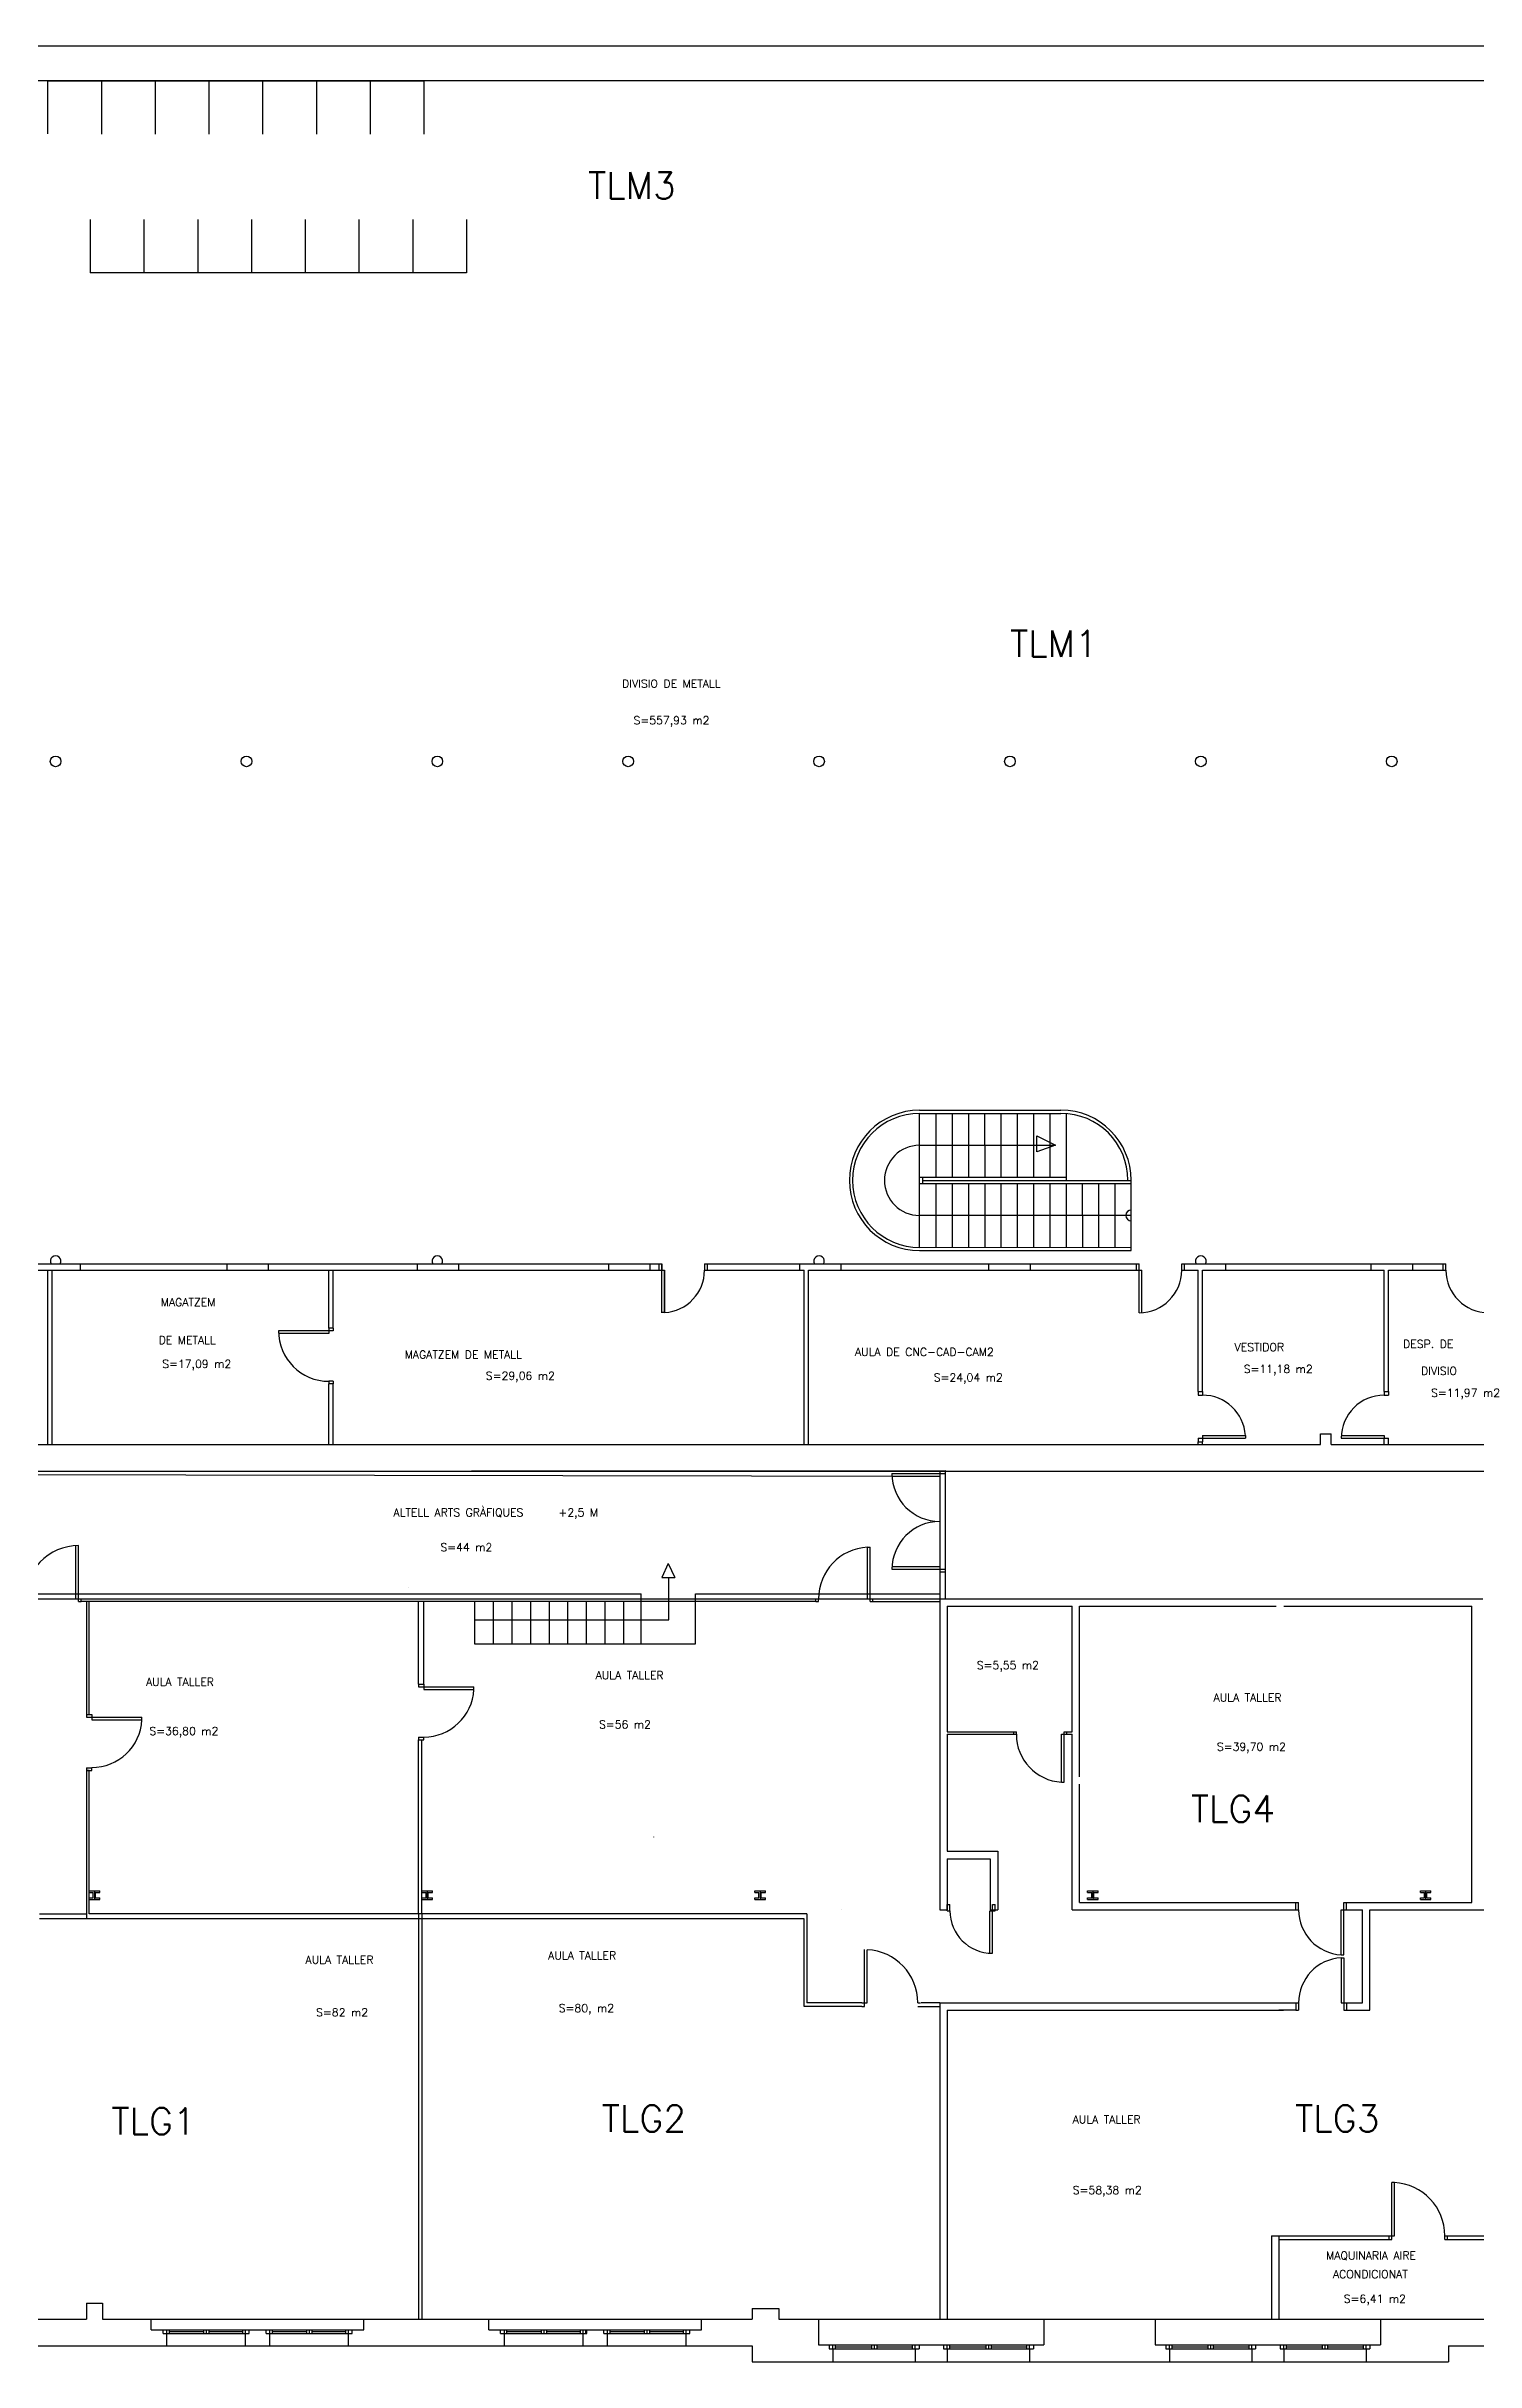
# Model space of a CAD drawing. Extents: x 188 to 272, y -39 to 198.
# Drawn here: x 207.06 to 233.94, y -36.24 to 7.31 of the extents above; entities that cross this region are included whole.
import ezdxf

# ---------------------------------------------------------------- set-up
doc = ezdxf.new("R2010")
doc.units = 0
doc.header["$MEASUREMENT"] = 0
for name, color, linetype in [('ESCA', 4, 'CONTINUOUS'), ('MURO', 1, 'CONTINUOUS'), ('PILAR', 6, 'CONTINUOUS'), ('PUER', 5, 'CONTINUOUS'), ('SUP', 7, 'CONTINUOUS'), ('TABI', 3, 'CONTINUOUS'), ('TEXT', 7, 'CONTINUOUS'), ('VENT', 2, 'CONTINUOUS')]:
    doc.layers.add(name, color=color, linetype=linetype)
doc.styles.add('SIMPLEX', font='simplex.shx')
doc.styles.add('SIMPLEX8', font='simplex.shx')

msp = doc.modelspace()

# ---------------------------------------------------------------- linework, layer by layer
at = {"layer": 'ESCA'}
for p, q in [((223.48, -12.703), (226.14, -12.702)), ((223.48, -12.763), (226.14, -12.762)), ((223.481, -15.283), (223.48, -12.763)), ((223.787, -12.763), (223.787, -13.963)), ((224.093, -12.763), (224.093, -13.963)), ((224.399, -12.763), (224.399, -13.963)), ((224.705, -12.763), (224.706, -13.963)), ((225.011, -12.763), (225.012, -13.963)), ((225.317, -12.763), (225.318, -13.963)), ((225.624, -12.763), (225.624, -13.963)), ((225.93, -12.763), (225.93, -13.963)), ((226.236, -12.766), (226.236, -14.022)), ((223.481, -13.363), (226.036, -13.363)), ((225.689, -13.186), (226.036, -13.363)), ((225.689, -13.483), (225.689, -13.186)), ((226.036, -13.363), (225.689, -13.483)), ((223.481, -13.963), (226.236, -13.962)), ((223.481, -14.083), (227.461, -14.082)), ((223.541, -14.083), (223.541, -13.963)), ((223.541, -14.023), (227.461, -14.022)), ((223.787, -14.083), (223.787, -15.283)), ((224.093, -14.083), (224.094, -15.283)), ((224.399, -14.083), (224.4, -15.283)), ((224.706, -14.083), (224.706, -15.283)), ((225.012, -14.083), (225.012, -15.283)), ((225.318, -14.083), (225.318, -15.283)), ((225.624, -14.083), (225.624, -15.283)), ((225.93, -14.083), (225.931, -15.283)), ((226.236, -14.082), (226.237, -15.282)), ((226.542, -14.082), (226.543, -15.282)), ((226.849, -14.082), (226.849, -15.282)), ((227.155, -14.082), (227.155, -15.282)), ((227.461, -15.342), (227.461, -14.022)), ((227.461, -14.682), (223.481, -14.683)), ((223.481, -15.283), (227.461, -15.282)), ((223.481, -15.343), (227.461, -15.342)), ((218.755, -21.228), (218.635, -21.493)), ((218.755, -21.228), (218.875, -21.493)), ((218.635, -21.493), (218.755, -21.493)), ((215.112, -22.287), (218.767, -22.287))]:
    msp.add_line(p, q, dxfattribs=at)
at = {"layer": 'ESCA', "color": 4}
for p, q in [((215.462, -21.942), (215.462, -22.737)), ((215.812, -21.942), (215.812, -22.737)), ((216.162, -21.942), (216.162, -22.737)), ((216.512, -21.942), (216.512, -22.737)), ((216.862, -21.942), (216.862, -22.737)), ((217.212, -21.942), (217.212, -22.737)), ((217.562, -21.942), (217.562, -22.737)), ((217.912, -21.942), (217.912, -22.737)), ((215.112, -22.737), (216.512, -22.737))]:
    msp.add_line(p, q, dxfattribs=at)
at = {"layer": 'ESCA'}
for centre, radius, start, end in [((223.481, -14.023), 1.32, 90.0188, 270.0188), ((223.481, -14.023), 1.26, 90.0188, 270.0188), ((226.141, -14.022), 1.32, 0.0188, 90.0188), ((226.141, -14.022), 1.26, 0.0188, 90.0188), ((223.481, -14.023), 0.66, 90.0188, 270.0188), ((227.461, -14.682), 0.102, 90.0188, 270.0188)]:
    msp.add_arc(centre, radius, start, end, dxfattribs=at)
at = {"layer": 'MURO'}
for p, q in [((236.921, 7.308), (188.681, 7.308)), ((235.951, 6.658), (189.281, 6.658)), ((200.201, -18.992), (231.021, -18.992)), ((231.021, -18.792), (231.221, -18.792)), ((231.021, -18.992), (231.021, -18.792)), ((231.221, -18.992), (231.221, -18.792)), ((231.221, -18.992), (235.951, -18.992)), ((199.901, -19.492), (236.491, -19.492)), ((207.81, -35.142), (208.11, -35.142)), ((207.81, -35.142), (207.81, -35.442)), ((208.11, -35.142), (208.11, -35.442)), ((220.331, -35.242), (220.831, -35.242)), ((220.331, -35.242), (220.331, -35.442)), ((220.831, -35.242), (220.831, -35.442)), ((206.381, -35.442), (207.81, -35.442)), ((208.11, -35.442), (209.031, -35.442)), ((209.031, -35.642), (209.031, -35.442)), ((209.031, -35.642), (209.251, -35.642)), ((209.251, -35.712), (209.251, -35.642)), ((210.871, -35.712), (210.871, -35.642)), ((210.871, -35.642), (211.191, -35.642)), ((211.191, -35.712), (211.191, -35.642)), ((212.811, -35.712), (212.811, -35.642)), ((212.811, -35.642), (213.031, -35.642)), ((213.031, -35.642), (213.031, -35.442)), ((213.031, -35.442), (215.381, -35.442)), ((215.381, -35.642), (215.381, -35.442)), ((215.381, -35.642), (215.601, -35.642)), ((215.601, -35.712), (215.601, -35.642)), ((217.221, -35.712), (217.221, -35.642)), ((217.221, -35.642), (217.541, -35.642)), ((217.541, -35.712), (217.541, -35.642)), ((219.161, -35.642), (219.381, -35.642)), ((219.161, -35.712), (219.161, -35.642)), ((219.381, -35.442), (220.331, -35.442)), ((219.381, -35.642), (219.381, -35.442)), ((220.831, -35.442), (221.581, -35.442)), ((221.581, -35.442), (221.581, -35.922)), ((225.821, -35.442), (225.821, -35.922)), ((225.821, -35.442), (227.911, -35.442)), ((227.911, -35.442), (227.911, -35.922)), ((232.151, -35.442), (234.581, -35.442)), ((232.151, -35.442), (232.151, -35.922)), ((206.381, -35.942), (209.321, -35.942)), ((209.251, -35.712), (209.321, -35.712)), ((209.321, -35.942), (209.321, -35.712)), ((210.801, -35.942), (210.801, -35.712)), ((210.801, -35.712), (210.871, -35.712)), ((210.801, -35.942), (211.261, -35.942)), ((211.191, -35.712), (211.261, -35.712)), ((211.261, -35.942), (211.261, -35.712)), ((212.741, -35.942), (212.741, -35.712)), ((212.741, -35.712), (212.811, -35.712)), ((212.741, -35.942), (215.671, -35.942)), ((215.601, -35.712), (215.671, -35.712)), ((215.671, -35.942), (215.671, -35.712)), ((217.151, -35.712), (217.221, -35.712)), ((217.151, -35.942), (217.151, -35.712)), ((217.151, -35.942), (217.611, -35.942)), ((217.541, -35.712), (217.611, -35.712)), ((217.611, -35.942), (217.611, -35.712)), ((219.091, -35.712), (219.161, -35.712)), ((219.091, -35.942), (219.091, -35.712)), ((219.091, -35.942), (220.331, -35.942)), ((220.331, -35.942), (220.331, -36.242)), ((221.581, -35.922), (221.781, -35.922)), ((221.781, -35.922), (221.781, -36.002)), ((221.781, -36.002), (221.851, -36.002)), ((221.851, -36.002), (221.851, -36.242)), ((223.401, -36.002), (223.401, -36.242)), ((223.401, -36.002), (223.471, -36.002)), ((223.471, -35.922), (223.471, -36.002)), ((223.471, -35.922), (223.931, -35.922)), ((223.931, -35.922), (223.931, -36.002)), ((223.931, -36.002), (224.001, -36.002)), ((224.001, -36.002), (224.001, -36.242)), ((225.551, -36.002), (225.551, -36.242)), ((225.551, -36.002), (225.621, -36.002)), ((225.621, -35.922), (225.621, -36.002)), ((225.621, -35.922), (225.821, -35.922)), ((227.911, -35.922), (228.111, -35.922)), ((228.111, -35.922), (228.111, -36.002)), ((228.111, -36.002), (228.181, -36.002)), ((228.181, -36.002), (228.181, -36.242)), ((229.731, -36.002), (229.801, -36.002)), ((229.731, -36.002), (229.731, -36.242)), ((229.801, -35.922), (230.261, -35.922)), ((229.801, -35.922), (229.801, -36.002)), ((230.261, -35.922), (230.261, -36.002)), ((230.261, -36.002), (230.331, -36.002)), ((230.331, -36.002), (230.331, -36.242)), ((231.881, -36.002), (231.881, -36.242)), ((231.881, -36.002), (231.951, -36.002)), ((231.951, -35.922), (231.951, -36.002)), ((231.951, -35.922), (232.151, -35.922)), ((233.431, -35.942), (234.651, -35.942)), ((233.431, -35.942), (233.431, -36.242)), ((220.331, -36.242), (221.851, -36.242)), ((223.401, -36.242), (224.001, -36.242)), ((225.551, -36.242), (228.181, -36.242)), ((229.731, -36.242), (230.331, -36.242)), ((231.881, -36.242), (233.431, -36.242))]:
    msp.add_line(p, q, dxfattribs=at)
at = {"layer": 'PILAR'}
for p, q in [((207.86, -27.387), (208.06, -27.387)), ((207.86, -27.417), (207.86, -27.387)), ((207.86, -27.417), (207.94, -27.417)), ((207.94, -27.517), (207.94, -27.417)), ((207.96, -27.387), (207.96, -27.547)), ((207.98, -27.517), (207.98, -27.417)), ((207.98, -27.417), (208.06, -27.417)), ((208.06, -27.417), (208.06, -27.387)), ((214.12, -27.387), (214.32, -27.387)), ((214.12, -27.417), (214.12, -27.387)), ((214.12, -27.417), (214.2, -27.417)), ((214.2, -27.517), (214.2, -27.417)), ((214.22, -27.387), (214.22, -27.547)), ((214.24, -27.517), (214.24, -27.417)), ((214.24, -27.417), (214.32, -27.417)), ((214.32, -27.417), (214.32, -27.387)), ((220.38, -27.387), (220.58, -27.387)), ((220.38, -27.417), (220.38, -27.387)), ((220.38, -27.417), (220.46, -27.417)), ((220.46, -27.517), (220.46, -27.417)), ((220.48, -27.387), (220.48, -27.547)), ((220.5, -27.517), (220.5, -27.417)), ((220.5, -27.417), (220.58, -27.417)), ((220.58, -27.417), (220.58, -27.387)), ((226.64, -27.387), (226.84, -27.387)), ((226.64, -27.417), (226.64, -27.387)), ((226.64, -27.417), (226.72, -27.417)), ((226.72, -27.517), (226.72, -27.417)), ((226.74, -27.387), (226.74, -27.547)), ((226.76, -27.517), (226.76, -27.417)), ((226.76, -27.417), (226.84, -27.417)), ((226.84, -27.417), (226.84, -27.387)), ((232.9, -27.417), (232.9, -27.387)), ((232.9, -27.387), (233.1, -27.387)), ((232.9, -27.417), (232.98, -27.417)), ((232.98, -27.517), (232.98, -27.417)), ((233, -27.387), (233, -27.547)), ((233.02, -27.417), (233.1, -27.417)), ((233.02, -27.517), (233.02, -27.417)), ((233.1, -27.417), (233.1, -27.387)), ((207.86, -27.547), (207.86, -27.517)), ((207.86, -27.517), (207.94, -27.517)), ((207.86, -27.547), (208.06, -27.547)), ((207.98, -27.517), (208.06, -27.517)), ((208.06, -27.547), (208.06, -27.517)), ((214.12, -27.547), (214.12, -27.517)), ((214.12, -27.517), (214.2, -27.517)), ((214.12, -27.547), (214.32, -27.547)), ((214.24, -27.517), (214.32, -27.517)), ((214.32, -27.547), (214.32, -27.517)), ((220.38, -27.547), (220.38, -27.517)), ((220.38, -27.517), (220.46, -27.517)), ((220.38, -27.547), (220.58, -27.547)), ((220.5, -27.517), (220.58, -27.517)), ((220.58, -27.547), (220.58, -27.517)), ((226.64, -27.547), (226.64, -27.517)), ((226.64, -27.517), (226.72, -27.517)), ((226.64, -27.547), (226.84, -27.547)), ((226.76, -27.517), (226.84, -27.517)), ((226.84, -27.547), (226.84, -27.517)), ((232.9, -27.517), (232.98, -27.517)), ((232.9, -27.547), (232.9, -27.517)), ((232.9, -27.547), (233.1, -27.547)), ((233.02, -27.517), (233.1, -27.517)), ((233.1, -27.547), (233.1, -27.517))]:
    msp.add_line(p, q, dxfattribs=at)
for centre in [(207.231, -6.142), (210.821, -6.142), (214.411, -6.142), (218.001, -6.142), (221.591, -6.142), (225.181, -6.142), (228.771, -6.142), (232.361, -6.142)]:
    msp.add_circle(centre, 0.1, dxfattribs=at)
for centre in [(207.231, -15.542), (214.411, -15.542), (221.591, -15.542), (228.771, -15.542)]:
    msp.add_arc(centre, 0.1, 330, 210, dxfattribs=at)
at = {"layer": 'PUER'}
for p, q in [((218.586, -15.592), (218.636, -15.592)), ((218.636, -16.512), (218.636, -15.592)), ((219.436, -15.592), (219.436, -15.712)), ((219.436, -15.592), (219.486, -15.592)), ((227.561, -15.592), (227.611, -15.592)), ((227.611, -16.512), (227.611, -15.592)), ((228.411, -15.712), (228.411, -15.592)), ((228.411, -15.592), (228.461, -15.592)), ((233.331, -15.592), (233.381, -15.592)), ((233.381, -15.712), (233.381, -15.592)), ((218.586, -15.712), (218.686, -15.712)), ((218.686, -16.51), (218.686, -15.712)), ((218.686, -15.712), (218.686, -16.51)), ((219.436, -15.712), (219.486, -15.712)), ((227.561, -15.712), (227.661, -15.712)), ((227.661, -16.51), (227.661, -15.712)), ((228.411, -15.712), (228.461, -15.712)), ((233.331, -15.712), (233.381, -15.712)), ((218.686, -16.51), (218.636, -16.51)), ((212.453, -16.852), (211.423, -16.852)), ((212.373, -16.902), (211.424, -16.902)), ((212.373, -16.802), (212.373, -16.902)), ((212.453, -16.802), (212.453, -16.852)), ((212.453, -17.802), (212.373, -17.802)), ((212.373, -17.802), (212.373, -17.852)), ((212.453, -17.802), (212.453, -17.852)), ((228.721, -17.992), (228.721, -18.062)), ((228.721, -18.062), (228.801, -18.062)), ((228.801, -17.992), (228.801, -18.062)), ((232.221, -17.992), (232.301, -17.992)), ((232.221, -17.992), (232.221, -18.062)), ((232.221, -18.062), (232.301, -18.062)), ((232.301, -17.992), (232.301, -18.062)), ((228.721, -18.872), (229.609, -18.872)), ((228.721, -18.872), (228.721, -18.942)), ((228.801, -18.822), (229.609, -18.822)), ((228.801, -18.822), (228.801, -18.942)), ((229.609, -18.822), (229.609, -18.872)), ((231.411, -18.872), (232.301, -18.872)), ((231.413, -18.822), (232.221, -18.822)), ((232.221, -18.822), (232.221, -18.872)), ((222.962, -19.538), (223.962, -19.538)), ((222.963, -19.588), (223.862, -19.588)), ((223.862, -19.492), (223.862, -19.588)), ((223.962, -19.481), (223.962, -19.538)), ((207.611, -21.892), (207.611, -20.893)), ((207.661, -21.942), (207.661, -20.892)), ((222.501, -21.892), (222.501, -20.922)), ((222.501, -20.923), (222.551, -20.923)), ((222.551, -21.942), (222.551, -20.922)), ((222.962, -21.338), (223.962, -21.338)), ((222.963, -21.288), (223.862, -21.288)), ((223.862, -21.288), (223.862, -21.388)), ((223.962, -21.338), (223.962, -21.388)), ((207.611, -21.892), (207.711, -21.892)), ((207.661, -21.942), (207.711, -21.942)), ((207.711, -21.942), (207.711, -21.892)), ((221.531, -21.892), (221.581, -21.892)), ((221.531, -21.942), (221.581, -21.942)), ((221.581, -21.942), (221.581, -21.892)), ((222.501, -21.892), (222.601, -21.892)), ((222.551, -21.942), (222.601, -21.942)), ((214.055, -23.498), (214.155, -23.498)), ((214.055, -23.548), (215.098, -23.548)), ((214.155, -23.598), (215.098, -23.598)), ((215.098, -23.598), (215.098, -23.548)), ((207.81, -24.072), (207.91, -24.072)), ((207.81, -24.122), (208.853, -24.122)), ((207.91, -24.172), (208.853, -24.172)), ((208.853, -24.172), (208.853, -24.122)), ((214.055, -24.498), (214.155, -24.498)), ((214.055, -24.548), (214.155, -24.548)), ((225.251, -24.392), (225.301, -24.392)), ((225.251, -24.442), (225.301, -24.442)), ((225.301, -24.442), (225.301, -24.392)), ((226.151, -25.341), (226.151, -24.442)), ((226.151, -24.442), (226.251, -24.442)), ((226.201, -25.341), (226.201, -24.392)), ((226.201, -24.392), (226.251, -24.392)), ((207.81, -25.072), (207.91, -25.072)), ((207.81, -25.122), (207.91, -25.122)), ((226.151, -25.341), (226.201, -25.341)), ((224.001, -27.64), (224.051, -27.64)), ((224.001, -27.76), (224.051, -27.76)), ((224.051, -27.76), (224.051, -27.64)), ((224.801, -28.558), (224.801, -27.76)), ((224.801, -27.76), (224.901, -27.76)), ((224.851, -28.56), (224.851, -27.64)), ((224.851, -27.64), (224.901, -27.64)), ((230.561, -27.602), (230.611, -27.602)), ((230.561, -27.742), (230.611, -27.742)), ((230.611, -27.742), (230.611, -27.602)), ((231.411, -27.742), (231.511, -27.742)), ((231.411, -28.591), (231.411, -27.742)), ((231.461, -27.602), (231.511, -27.602)), ((231.461, -28.591), (231.461, -27.602)), ((222.448, -29.562), (222.448, -28.492)), ((222.498, -29.492), (222.498, -28.493)), ((231.411, -28.591), (231.461, -28.591)), ((231.411, -28.644), (231.411, -29.492)), ((231.411, -28.644), (231.461, -28.644)), ((231.461, -28.644), (231.461, -29.632)), ((222.398, -29.492), (222.498, -29.492)), ((222.398, -29.562), (222.448, -29.562)), ((223.448, -29.492), (223.498, -29.492)), ((223.448, -29.562), (223.498, -29.562)), ((230.561, -29.492), (230.611, -29.492)), ((230.611, -29.492), (230.611, -29.632)), ((231.411, -29.492), (231.511, -29.492)), ((230.561, -29.632), (230.611, -29.632)), ((231.461, -29.632), (231.511, -29.632)), ((232.361, -33.942), (232.361, -32.872)), ((232.411, -32.873), (232.361, -32.873)), ((232.411, -33.872), (232.411, -32.873)), ((232.311, -33.872), (232.411, -33.872)), ((232.311, -33.942), (232.311, -33.942)), ((232.311, -33.942), (232.361, -33.942)), ((233.361, -33.942), (233.361, -33.872)), ((233.361, -33.872), (233.411, -33.872)), ((233.361, -33.942), (233.411, -33.942))]:
    msp.add_line(p, q, dxfattribs=at)
for centre, radius, start, end in [((218.636, -15.712), 0.8, 273.5833, 0), ((227.611, -15.712), 0.8, 270, 0), ((234.181, -15.712), 0.8, 180, 270), ((212.373, -16.852), 0.95, 180, 270), ((228.801, -18.872), 0.81, 3.539, 90), ((232.221, -18.872), 0.81, 90, 180), ((223.862, -19.538), 0.9, 180, 270), ((223.862, -21.338), 0.9, 90, 180), ((207.661, -21.892), 1, 90, 182.866), ((222.551, -21.892), 0.97, 92.9547, 180), ((214.155, -23.548), 0.945, 270, 356.9662), ((207.91, -24.122), 0.945, 270, 356.9662), ((226.201, -24.442), 0.9, 180, 266.8153), ((224.851, -27.76), 0.8, 180, 270), ((231.461, -27.742), 0.85, 180, 266.6277), ((222.448, -29.492), 1, 0, 87.134), ((231.461, -29.492), 0.85, 93.3723, 180), ((232.361, -33.872), 1, 0, 87.134)]:
    msp.add_arc(centre, radius, start, end, dxfattribs=at)
at = {"layer": 'TABI'}
for p, q in [((218.636, -15.592), (218.636, -15.712)), ((219.486, -15.592), (227.561, -15.592)), ((219.486, -15.592), (219.486, -15.712)), ((221.226, -15.712), (221.226, -15.592)), ((222.006, -15.712), (222.006, -15.592)), ((224.786, -15.712), (224.786, -15.592)), ((225.566, -15.712), (225.566, -15.592)), ((227.561, -15.712), (227.561, -15.592)), ((228.461, -15.592), (233.331, -15.592)), ((228.461, -15.712), (228.461, -15.592)), ((229.241, -15.712), (229.241, -15.592)), ((231.976, -15.712), (231.976, -15.592)), ((232.756, -15.712), (232.756, -15.592)), ((233.331, -15.712), (233.331, -15.592)), ((207.081, -15.712), (207.081, -18.992)), ((207.161, -15.712), (207.161, -18.992)), ((212.373, -16.802), (212.373, -15.712)), ((212.453, -16.802), (212.453, -15.712)), ((219.486, -15.712), (221.313, -15.712)), ((221.313, -18.992), (221.313, -15.712)), ((221.393, -18.992), (221.393, -15.712)), ((221.393, -15.712), (227.561, -15.712)), ((228.461, -15.712), (228.721, -15.712)), ((228.721, -17.992), (228.721, -15.712)), ((228.801, -17.992), (228.801, -15.712)), ((228.801, -15.712), (232.221, -15.712)), ((232.221, -17.992), (232.221, -15.712)), ((232.301, -17.992), (232.301, -15.712)), ((232.301, -15.712), (233.331, -15.712)), ((212.453, -16.802), (212.373, -16.802)), ((212.453, -17.852), (212.373, -17.852)), ((212.373, -18.992), (212.373, -17.852)), ((212.453, -18.992), (212.453, -17.852)), ((228.721, -17.992), (228.801, -17.992)), ((228.721, -18.942), (228.801, -18.942)), ((228.721, -18.992), (228.721, -18.942)), ((228.801, -18.992), (228.801, -18.942)), ((232.221, -18.992), (232.221, -18.872)), ((232.301, -18.992), (232.301, -18.872)), ((223.862, -19.488), (223.962, -19.488)), ((223.862, -21.388), (223.861, -27.742)), ((223.862, -21.388), (223.962, -21.388)), ((207.711, -21.892), (221.531, -21.892)), ((221.531, -21.942), (207.711, -21.942)), ((221.531, -21.942), (221.531, -21.892)), ((222.601, -21.892), (234.076, -21.892)), ((222.601, -21.942), (222.601, -21.892)), ((222.601, -21.942), (223.861, -21.942)), ((224.001, -22.032), (226.351, -22.032)), ((224.001, -22.032), (224.001, -24.392)), ((226.351, -24.392), (226.351, -22.032)), ((226.491, -25.242), (226.491, -22.032)), ((226.491, -22.032), (230.191, -22.032)), ((230.331, -22.032), (233.871, -22.032)), ((233.871, -27.602), (233.871, -22.032)), ((224.001, -24.392), (225.251, -24.392)), ((224.001, -24.442), (225.251, -24.442)), ((224.001, -24.442), (224.001, -26.642)), ((225.251, -24.442), (225.251, -24.392)), ((226.251, -24.392), (226.351, -24.392)), ((226.251, -24.442), (226.251, -24.392)), ((226.251, -24.442), (226.351, -24.442)), ((226.351, -27.742), (226.351, -24.442)), ((226.491, -27.602), (226.491, -25.382)), ((224.001, -26.642), (224.951, -26.642)), ((224.001, -26.782), (224.001, -27.742)), ((224.001, -26.782), (224.811, -26.782)), ((224.811, -26.782), (224.811, -27.742)), ((224.951, -26.642), (224.951, -27.742)), ((223.861, -27.742), (224.001, -27.742)), ((224.001, -27.76), (224.001, -27.64)), ((224.811, -27.742), (224.951, -27.742)), ((224.901, -27.76), (224.901, -27.64)), ((226.351, -27.742), (230.101, -27.742)), ((226.491, -27.602), (228.926, -27.602)), ((228.926, -27.602), (230.101, -27.602)), ((230.101, -27.602), (230.331, -27.602)), ((230.101, -27.742), (230.561, -27.742)), ((230.331, -27.602), (230.561, -27.602)), ((230.561, -27.742), (230.561, -27.602)), ((231.511, -27.602), (233.871, -27.602)), ((231.511, -27.742), (231.511, -27.602)), ((231.511, -27.742), (231.811, -27.742)), ((231.811, -29.492), (231.811, -27.742)), ((231.951, -29.632), (231.951, -27.742)), ((231.951, -27.742), (234.511, -27.742)), ((223.861, -29.492), (223.861, -35.442)), ((223.861, -29.492), (229.151, -29.492)), ((230.561, -29.492), (230.561, -29.632)), ((231.511, -29.492), (231.811, -29.492)), ((231.511, -29.492), (231.511, -29.632)), ((224.001, -29.632), (224.001, -35.442)), ((224.001, -29.632), (230.326, -29.632)), ((230.561, -29.632), (230.241, -29.632)), ((231.511, -29.632), (231.951, -29.632)), ((230.101, -33.872), (230.101, -35.442)), ((230.241, -33.872), (232.311, -33.872)), ((230.241, -33.872), (230.241, -35.442)), ((230.241, -33.942), (232.311, -33.942)), ((232.311, -33.942), (232.311, -33.872)), ((233.411, -33.872), (234.511, -33.872)), ((233.411, -33.942), (233.411, -33.872)), ((233.411, -33.942), (234.511, -33.942))]:
    msp.add_line(p, q, dxfattribs=at)
at = {"layer": 'TEXT', "color": 3}
for p, q in [((207.081, 6.658), (208.092, 6.658)), ((207.081, 6.658), (208.092, 6.658)), ((207.081, 6.658), (208.092, 6.658)), ((207.081, 6.658), (207.881, 6.658)), ((207.081, 6.658), (207.081, 5.66)), ((208.092, 6.658), (208.092, 5.656)), ((208.092, 6.658), (209.103, 6.658)), ((209.103, 6.658), (209.103, 5.656)), ((209.103, 6.658), (210.114, 6.658)), ((210.114, 6.658), (210.114, 5.656)), ((210.114, 6.658), (211.125, 6.658)), ((211.125, 6.658), (211.125, 5.656)), ((211.125, 6.658), (212.136, 6.658)), ((212.136, 6.658), (212.136, 5.656)), ((212.136, 6.658), (213.147, 6.658)), ((213.147, 6.658), (213.147, 5.656)), ((213.147, 6.658), (214.158, 6.658)), ((214.158, 6.658), (214.158, 5.656)), ((208.092, 5.656), (208.092, 5.656)), ((207.881, 4.052), (207.881, 3.05)), ((208.892, 4.052), (208.892, 3.05)), ((209.903, 4.052), (209.903, 3.05)), ((210.914, 4.052), (210.914, 3.05)), ((211.925, 4.052), (211.925, 3.05)), ((212.936, 4.052), (212.936, 3.05)), ((213.947, 4.052), (213.947, 3.05)), ((214.957, 4.052), (214.957, 3.05)), ((214.957, 3.05), (207.881, 3.05)), ((208.892, 3.05), (208.892, 3.05)), ((213.866, -21.686), (213.868, -21.685)), ((223.962, -21.388), (223.962, -21.892)), ((207.81, -21.942), (207.81, -24.072)), ((207.86, -24.072), (207.86, -21.942)), ((214.055, -23.498), (214.055, -21.942)), ((214.155, -23.498), (214.155, -21.942)), ((214.055, -27.821), (214.055, -24.548)), ((214.12, -27.821), (214.12, -24.548)), ((207.81, -25.122), (207.81, -27.914)), ((207.86, -25.122), (207.81, -25.122)), ((207.81, -25.122), (207.81, -25.122)), ((207.86, -27.821), (207.86, -25.122)), ((218.48, -26.377), (218.48, -26.369)), ((206.926, -27.82), (207.81, -27.82)), ((221.359, -27.821), (207.86, -27.821)), ((214.055, -27.821), (214.055, -35.442)), ((214.12, -27.821), (214.12, -35.442)), ((221.359, -27.821), (221.359, -29.487)), ((222.012, -27.742), (222.012, -27.742)), ((206.926, -27.904), (207.81, -27.909)), ((221.312, -27.914), (207.81, -27.914)), ((207.81, -27.914), (207.81, -27.914)), ((221.312, -29.562), (221.312, -27.914)), ((222.398, -29.562), (221.312, -29.562)), ((221.359, -29.487), (221.359, -29.492)), ((222.398, -29.492), (221.359, -29.492)), ((223.498, -29.562), (223.861, -29.562)), ((223.861, -29.492), (223.512, -29.492)), ((229.151, -29.492), (230.561, -29.492)), ((230.101, -33.872), (230.241, -33.872))]:
    msp.add_line(p, q, dxfattribs=at)
at = {"layer": 'TEXT', "color": 4}
for p, q in [((201.851, -19.492), (223.962, -19.481)), ((203.102, -19.548), (223.862, -19.588)), ((223.862, -19.588), (223.861, -21.797)), ((223.962, -19.492), (223.962, -21.892)), ((218.755, -21.493), (218.875, -21.493)), ((218.767, -22.287), (218.767, -21.5)), ((201.932, -21.797), (218.247, -21.797)), ((201.932, -21.892), (218.247, -21.892)), ((215.112, -21.942), (215.112, -22.737)), ((218.247, -22.737), (218.247, -21.797)), ((219.51, -21.942), (218.355, -21.942)), ((219.264, -22.737), (219.264, -21.797)), ((219.264, -21.797), (223.861, -21.797)), ((219.264, -21.892), (223.861, -21.892)), ((215.112, -22.737), (218.11, -22.737)), ((216.512, -22.737), (219.264, -22.737))]:
    msp.add_line(p, q, dxfattribs=at)
at = {"layer": 'TEXT', "color": 5}
for p, q in [((214.055, -23.498), (214.055, -23.548)), ((214.155, -23.498), (214.155, -23.598)), ((207.81, -24.072), (207.81, -24.122)), ((207.91, -24.072), (207.91, -24.172)), ((214.055, -24.498), (214.055, -24.548)), ((214.155, -24.548), (214.155, -24.498)), ((207.81, -25.072), (207.81, -25.122)), ((207.91, -25.122), (207.91, -25.072))]:
    msp.add_line(p, q, dxfattribs=at)
at = {"layer": 'VENT'}
for p, q in [((201.971, -15.592), (218.586, -15.592)), ((207.701, -15.712), (207.701, -15.592)), ((210.456, -15.712), (210.456, -15.592)), ((211.236, -15.712), (211.236, -15.592)), ((214.036, -15.712), (214.036, -15.592)), ((214.816, -15.712), (214.816, -15.592)), ((217.636, -15.712), (217.636, -15.592)), ((218.416, -15.712), (218.416, -15.592)), ((218.586, -15.712), (218.586, -15.592)), ((201.971, -15.712), (218.586, -15.712)), ((209.031, -35.442), (213.031, -35.442)), ((209.251, -35.642), (210.871, -35.642)), ((209.321, -35.712), (209.321, -35.642)), ((209.371, -35.712), (209.371, -35.642)), ((209.371, -35.677), (210.011, -35.677)), ((210.011, -35.642), (210.011, -35.712)), ((210.061, -35.642), (210.061, -35.712)), ((210.111, -35.642), (210.111, -35.712)), ((210.111, -35.677), (210.751, -35.677)), ((210.751, -35.712), (210.751, -35.642)), ((210.801, -35.712), (210.801, -35.642)), ((211.191, -35.642), (212.811, -35.642)), ((211.261, -35.712), (211.261, -35.642)), ((211.311, -35.712), (211.311, -35.642)), ((211.311, -35.677), (211.951, -35.677)), ((211.951, -35.642), (211.951, -35.712)), ((212.001, -35.642), (212.001, -35.712)), ((212.051, -35.642), (212.051, -35.712)), ((212.051, -35.677), (212.691, -35.677)), ((212.691, -35.712), (212.691, -35.642)), ((212.741, -35.712), (212.741, -35.642)), ((215.381, -35.442), (219.381, -35.442)), ((215.601, -35.642), (217.221, -35.642)), ((215.671, -35.712), (215.671, -35.642)), ((215.721, -35.712), (215.721, -35.642)), ((215.721, -35.677), (216.361, -35.677)), ((216.361, -35.642), (216.361, -35.712)), ((216.411, -35.642), (216.411, -35.712)), ((216.461, -35.642), (216.461, -35.712)), ((216.461, -35.677), (217.101, -35.677)), ((217.101, -35.712), (217.101, -35.642)), ((217.151, -35.712), (217.151, -35.642)), ((217.201, -35.712), (217.201, -35.642)), ((217.541, -35.642), (219.161, -35.642)), ((217.611, -35.712), (217.611, -35.642)), ((217.661, -35.712), (217.661, -35.642)), ((217.661, -35.677), (218.301, -35.677)), ((218.301, -35.642), (218.301, -35.712)), ((218.351, -35.642), (218.351, -35.712)), ((218.401, -35.642), (218.401, -35.712)), ((218.401, -35.677), (219.041, -35.677)), ((219.041, -35.712), (219.041, -35.642)), ((219.091, -35.712), (219.091, -35.642)), ((221.581, -35.442), (225.821, -35.442)), ((227.911, -35.442), (232.151, -35.442)), ((209.321, -35.712), (210.801, -35.712)), ((209.321, -35.942), (210.801, -35.942)), ((211.261, -35.712), (212.741, -35.712)), ((211.261, -35.942), (212.741, -35.942)), ((215.671, -35.712), (217.151, -35.712)), ((215.671, -35.942), (217.151, -35.942)), ((217.611, -35.712), (219.091, -35.712)), ((217.611, -35.942), (219.091, -35.942)), ((221.781, -35.922), (223.471, -35.922)), ((221.851, -36.002), (221.851, -35.922)), ((221.851, -36.002), (223.401, -36.002)), ((221.901, -36.002), (221.901, -35.922)), ((221.901, -35.962), (222.576, -35.962)), ((222.576, -35.922), (222.576, -36.002)), ((222.626, -35.922), (222.626, -36.002)), ((222.676, -35.922), (222.676, -36.002)), ((222.676, -35.962), (223.351, -35.962)), ((223.351, -36.002), (223.351, -35.922)), ((223.401, -36.002), (223.401, -35.922)), ((223.931, -35.922), (225.621, -35.922)), ((224.001, -36.002), (224.001, -35.922)), ((224.001, -36.002), (225.551, -36.002)), ((224.051, -36.002), (224.051, -35.922)), ((224.051, -35.962), (224.726, -35.962)), ((224.726, -35.922), (224.726, -36.002)), ((224.776, -35.922), (224.776, -36.002)), ((224.826, -35.922), (224.826, -36.002)), ((224.826, -35.962), (225.501, -35.962)), ((225.501, -36.002), (225.501, -35.922)), ((225.551, -36.002), (225.551, -35.922)), ((228.111, -35.922), (229.801, -35.922)), ((228.181, -36.002), (228.181, -35.922)), ((228.181, -36.002), (229.731, -36.002)), ((228.231, -36.002), (228.231, -35.922)), ((228.231, -35.962), (228.906, -35.962)), ((228.906, -35.922), (228.906, -36.002)), ((228.956, -35.922), (228.956, -36.002)), ((229.006, -35.922), (229.006, -36.002)), ((229.006, -35.962), (229.681, -35.962)), ((229.681, -36.002), (229.681, -35.922)), ((229.731, -36.002), (229.731, -35.922)), ((230.261, -35.922), (231.951, -35.922)), ((230.331, -36.002), (230.331, -35.922)), ((230.331, -36.002), (231.881, -36.002)), ((230.381, -36.002), (230.381, -35.922)), ((230.381, -35.962), (231.056, -35.962)), ((231.056, -35.922), (231.056, -36.002)), ((231.106, -35.922), (231.106, -36.002)), ((231.156, -35.922), (231.156, -36.002)), ((231.156, -35.962), (231.831, -35.962)), ((231.831, -36.002), (231.831, -35.922)), ((231.881, -36.002), (231.881, -35.922)), ((221.851, -36.242), (223.401, -36.242)), ((224.001, -36.242), (225.551, -36.242)), ((228.181, -36.242), (229.731, -36.242)), ((230.331, -36.242), (231.881, -36.242))]:
    msp.add_line(p, q, dxfattribs=at)

# ---------------------------------------------------------------- texts
at = {"layer": 'SUP', "style": 'SIMPLEX8'}
for s, p in [('S=557,93 m2', (218.101, -5.444)), ('S=17,09 m2', (209.236, -17.549)), ('S=29,06 m2', (215.323, -17.773)), ('S=24,04 m2', (223.747, -17.805)), ('S=11,18 m2', (229.577, -17.645)), ('S=11,97 m2', (233.101, -18.094)), ('S=44 m2', (214.468, -20.998)), ('S=36,80 m2', (208.994, -24.455)), ('S=56 m2', (217.451, -24.331)), ('S=39,70 m2', (229.073, -24.75)), ('S=82 m2', (212.131, -29.746)), ('S=80, m2', (216.694, -29.667)), ('S=58,38 m2', (226.362, -33.09)), ('S=6,41 m2', (231.46, -35.134))]:
    msp.add_text(s, height=0.15, dxfattribs=at).set_placement(p)
at = {"layer": 'TEXT', "style": 'SIMPLEX8'}
for s, p in [('DIVISIO DE METALL', (217.886, -4.755)), ('MAGATZEM', (209.209, -16.391)), ('DE METALL', (209.169, -17.101)), ('MAGATZEM DE METALL', (213.796, -17.375)), ('AULA DE CNC-CAD-CAM2', (222.266, -17.325)), ('VESTIDOR', (229.406, -17.235)), ('DESP. DE', (232.576, -17.175)), ('DIVISIO', (232.913, -17.682)), ('ALTELL ARTS GRÀFIQUES    +2,5 M', (213.586, -20.344)), ('S=5,55 m2', (224.557, -23.217)), ('AULA TALLER', (208.931, -23.531)), ('AULA TALLER', (217.388, -23.407)), ('AULA TALLER', (229.01, -23.826)), ('AULA TALLER   ', (211.931, -28.756)), ('AULA TALLER   ', (216.495, -28.677)), ('AULA TALLER ', (226.36, -31.759)), ('MAQUINARIA AIRE ', (231.127, -34.32)), ('ACONDICIONAT', (231.256, -34.671))]:
    msp.add_text(s, height=0.15, dxfattribs=at).set_placement(p)
at = {"layer": 'TEXT', "color": 4, "char_height": 0.5, "attachment_point": 1, "style": 'SIMPLEX'}
for s, insert, width in [('\\pt0.5;TLM3', (217.245, 4.939), 5.46558), ('\\pt0.5;TLM1', (225.181, -3.678), 5.46558), ('\\pt0.5;TLG4', (228.584, -25.591), 2.1036), ('\\pt0.5;TLG1', (208.281, -31.47), 2.1036), ('\\pt0.5;TLG2', (217.505, -31.417), 2.1036), ('\\pt0.5;TLG3', (230.545, -31.417), 2.1036)]:
    msp.add_mtext(s, dxfattribs=dict(at, insert=insert, width=width))

doc.saveas('drawing.dxf')
